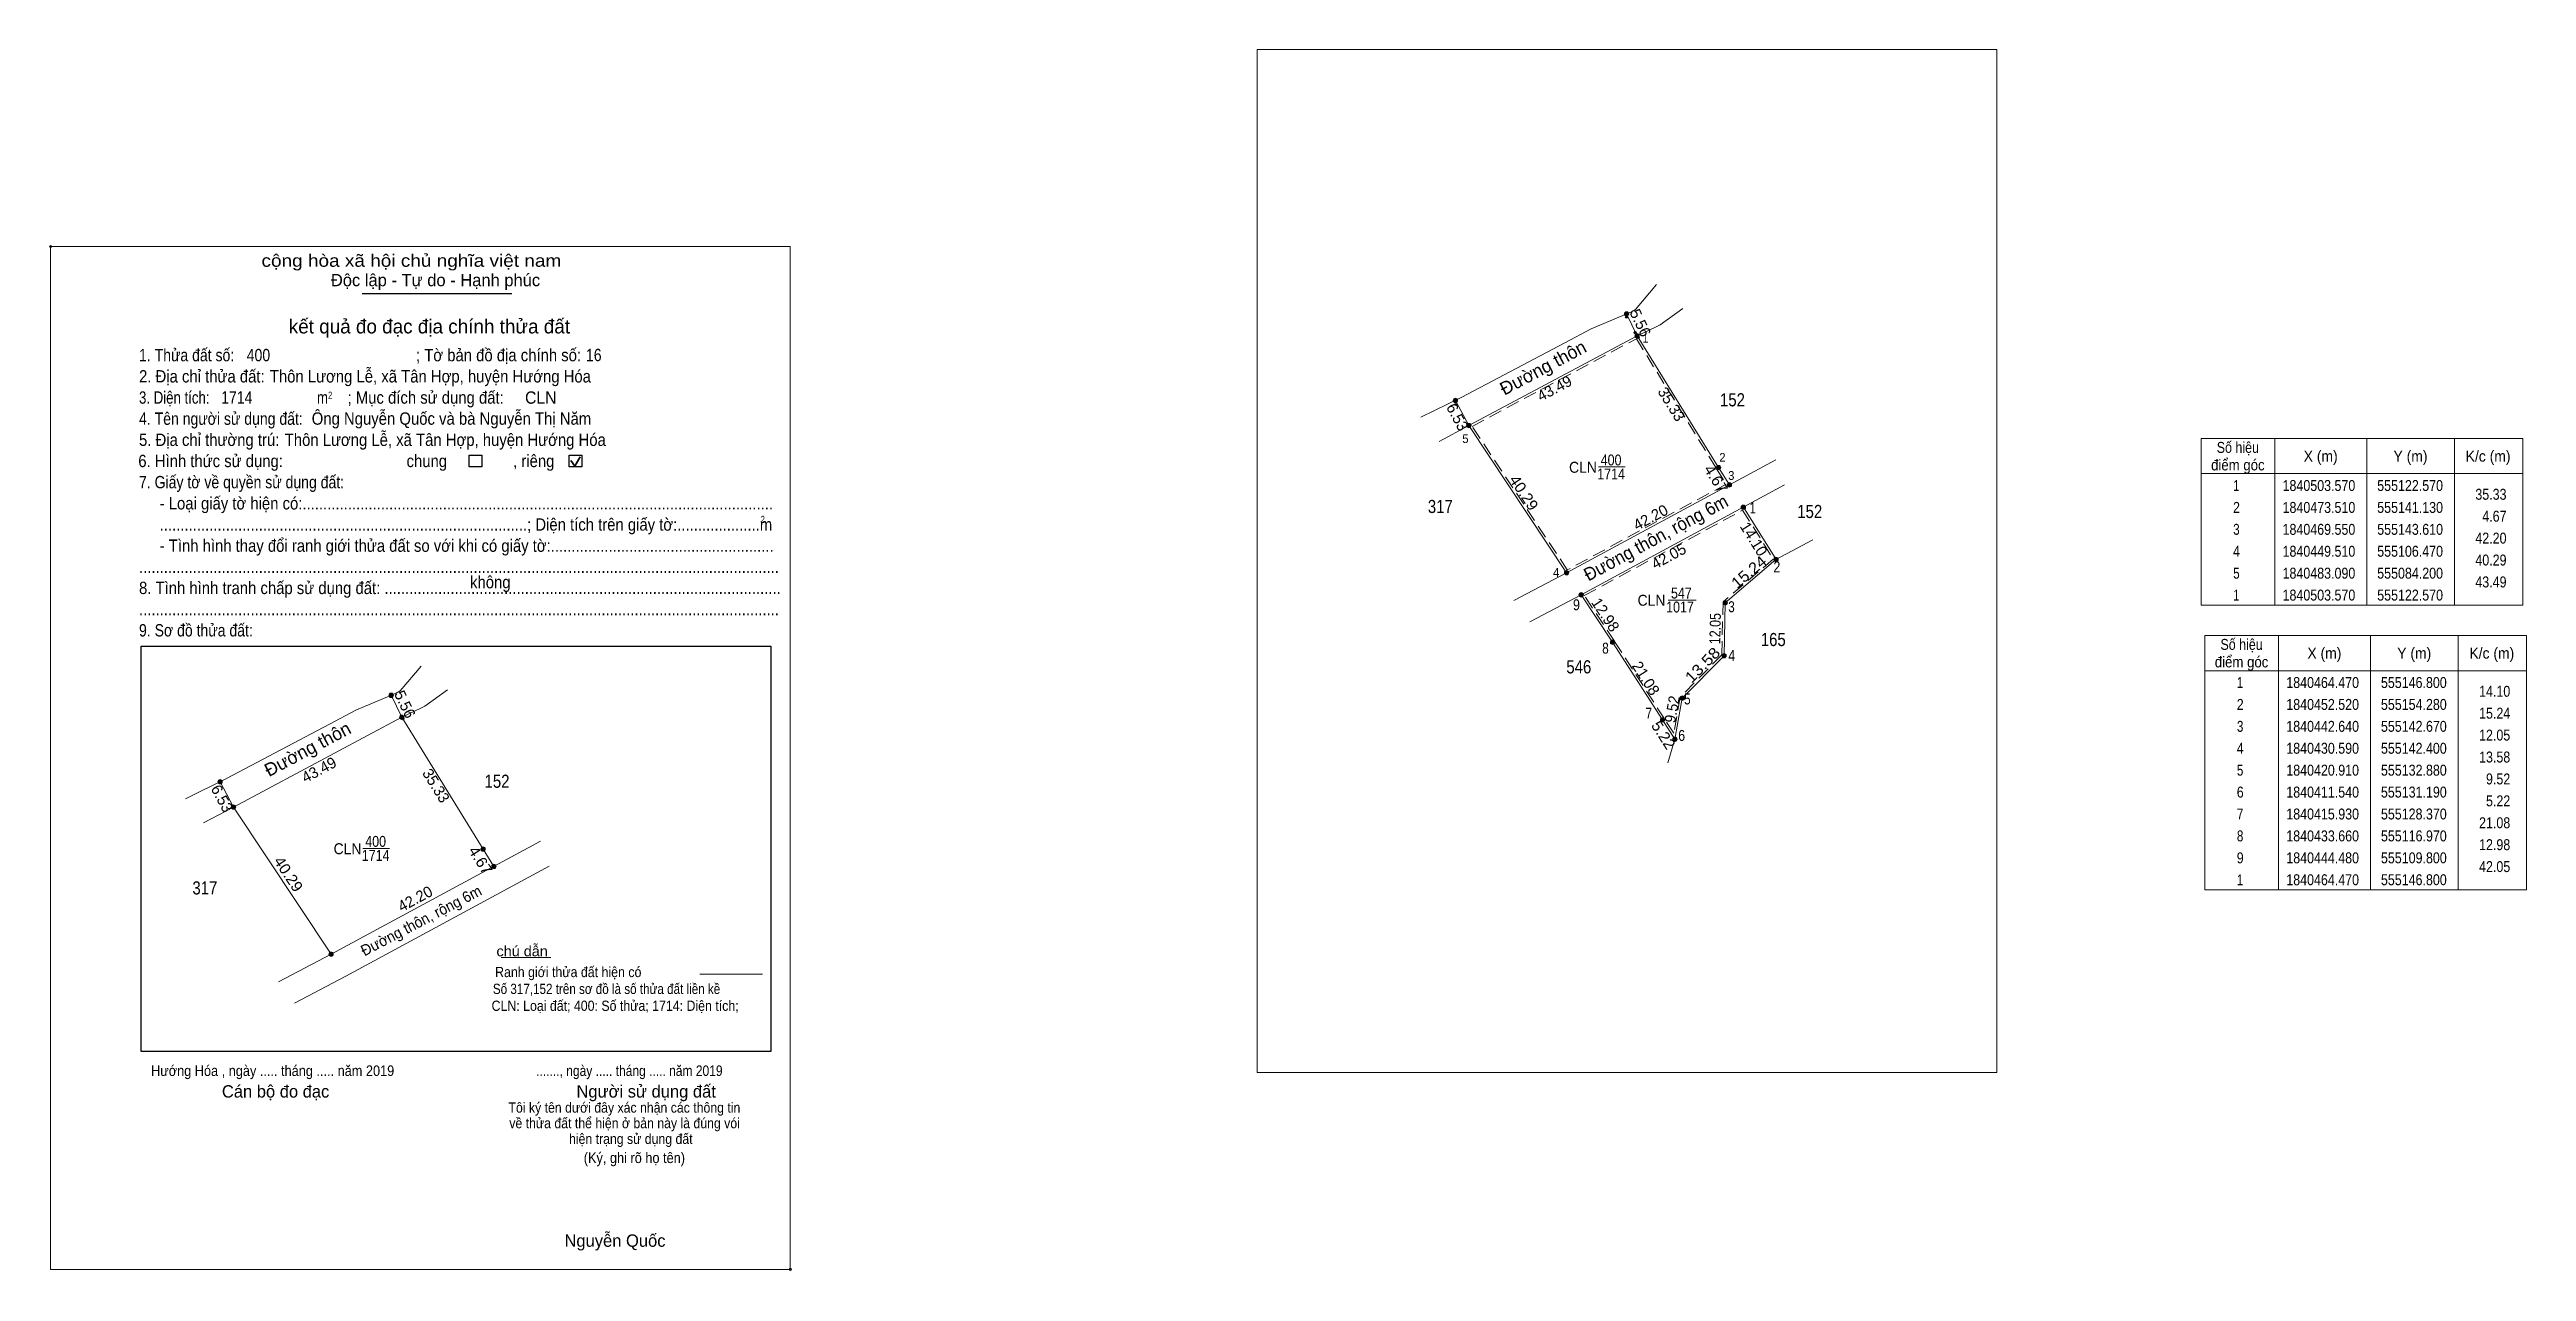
# Model space of a CAD drawing. Header units: metres. Extents: x 554760 to 555325, y 1840290 to 1840569.
import ezdxf
from ezdxf.enums import TextEntityAlignment as Align

# ---------------------------------------------------------------- set-up
doc = ezdxf.new("R2010")
doc.units = ezdxf.units.M
doc.header["$PDMODE"] = 32
doc.header["$PDSIZE"] = 0.5
doc.linetypes.add('MEDIUM_DASHED', pattern=[4.5, 3, -1.5])
for name, color, linetype, lineweight in [('1', 7, 'MEDIUM_DASHED', 13), ('10', 7, 'Continuous', 13), ('13', 7, 'Continuous', 13), ('14', 7, 'Continuous', 13), ('17', 7, 'Continuous', 13), ('2', 7, 'Continuous', 13), ('22', 7, 'Continuous', 13), ('23', 7, 'Continuous', 13), ('6', 7, 'Continuous', 13), ('63', 7, 'Continuous', 13)]:
    doc.layers.add(name, color=color, linetype=linetype, lineweight=lineweight)
doc.layers.add('12', color=7, linetype='Continuous')
doc.layers.add('7', color=7, linetype='Continuous')

msp = doc.modelspace()

# ---------------------------------------------------------------- hatches: boundary and pattern name
at = {"layer": '14'}
for points in [[(555123.07, 1840503.57, 1), (555122.07, 1840503.57, 1)], [(555123.07, 1840503.57, 1), (555122.07, 1840503.57, 1)], [(555084.7, 1840483.09, 1), (555083.7, 1840483.09, 1)], [(555084.7, 1840483.09, 1), (555083.7, 1840483.09, 1)], [(555141.63, 1840473.51, 1), (555140.63, 1840473.51, 1)], [(555144.11, 1840469.55, 1), (555143.11, 1840469.55, 1)], [(555147.3, 1840464.47, 1), (555146.3, 1840464.47, 1)], [(555154.78, 1840452.52, 1), (555153.78, 1840452.52, 1)], [(555106.97, 1840449.51, 1), (555105.97, 1840449.51, 1)], [(555110.3, 1840444.48, 1), (555109.3, 1840444.48, 1)], [(555143.17, 1840442.64, 1), (555142.17, 1840442.64, 1)], [(555117.47, 1840433.66, 1), (555116.47, 1840433.66, 1)], [(555142.9, 1840430.59, 1), (555141.9, 1840430.59, 1)], [(555133.38, 1840420.91, 1), (555132.38, 1840420.91, 1)], [(554841.19, 1840416.54, 1), (554840.19, 1840416.54, 1)], [(555128.87, 1840415.93, 1), (555127.87, 1840415.93, 1)], [(555131.69, 1840411.54, 1), (555130.69, 1840411.54, 1)], [(554802.82, 1840396.06, 1), (554801.82, 1840396.06, 1)], [(554859.75, 1840386.48, 1), (554858.75, 1840386.48, 1)], [(554862.23, 1840382.52, 1), (554861.23, 1840382.52, 1)], [(554825.09, 1840362.48, 1), (554824.09, 1840362.48, 1)]]:
    msp.add_hatch(color=256, dxfattribs=at).paths.add_polyline_path(points)
at = {"layer": '22'}
for points in [[(555120.67, 1840508.58, 1), (555119.67, 1840508.58, 1)], [(555081.62, 1840488.85, 1), (555080.62, 1840488.85, 1)], [(554838.79, 1840421.55, 1), (554837.79, 1840421.55, 1)], [(554799.74, 1840401.82, 1), (554798.74, 1840401.82, 1)]]:
    msp.add_hatch(color=256, dxfattribs=at).paths.add_polyline_path(points)

# ---------------------------------------------------------------- linework, layer by layer
at = {"layer": '1'}
for points in [[(555122.39, 1840502.91), (555140.71, 1840473.25), (555142.9, 1840469.74), (555106.63, 1840450.17), (555084.92, 1840482.91)], [(555146.63, 1840463.81), (555153.63, 1840452.62), (555142.18, 1840442.88), (555141.9, 1840430.8), (555132.42, 1840421.15), (555130.92, 1840412.88), (555128.79, 1840416.2), (555117.39, 1840433.93), (555110.52, 1840444.3)]]:
    msp.add_lwpolyline(points, close=True, dxfattribs=at)
at = {"layer": '10'}
for p, q in [((555122.57, 1840503.57), (555141.13, 1840473.51)), ((555106.47, 1840449.51), (555154.22, 1840475.27)), ((555141.13, 1840473.51), (555143.61, 1840469.55)), ((555146.8, 1840464.47), (555154.28, 1840452.52)), ((555154.25, 1840452.51), (555162.63, 1840456.99)), ((554824.59, 1840362.48), (554872.34, 1840388.24)), ((554824.59, 1840362.48), (554812.57, 1840356.19))]:
    msp.add_line(p, q, dxfattribs=at)
for points in [[(555084.2, 1840483.09), (555106.47, 1840449.51), (555094.45, 1840443.22)], [(555098.09, 1840438.35), (555109.8, 1840444.48), (555156.22, 1840469.56)], [(555154.25, 1840452.51), (555142.67, 1840442.64), (555142.4, 1840430.59), (555132.88, 1840420.91), (555131.19, 1840411.54)], [(555109.8, 1840444.48), (555116.97, 1840433.66), (555128.37, 1840415.93), (555131.19, 1840411.54), (555129.54, 1840406.17)], [(554840.69, 1840416.54), (554859.25, 1840386.48), (554861.73, 1840382.52)], [(554802.32, 1840396.06), (554824.59, 1840362.48), (554812.57, 1840356.19)], [(554816.21, 1840351.32), (554827.92, 1840357.45), (554874.34, 1840382.53)]]:
    msp.add_lwpolyline(points, dxfattribs=at)
at = {"layer": '13'}
for p, q in [((555113.74, 1840473.66), (555119.81, 1840473.66)), ((555129.63, 1840443.25), (555136.04, 1840443.25)), ((554831.86, 1840386.63), (554837.93, 1840386.63))]:
    msp.add_line(p, q, dxfattribs=at)
at = {"layer": '14'}
for centre in [(555122.57, 1840503.57), (555122.57, 1840503.57), (555084.2, 1840483.09), (555084.2, 1840483.09), (555141.13, 1840473.51), (555143.61, 1840469.55), (555146.8, 1840464.47), (555154.28, 1840452.52), (555106.47, 1840449.51), (555109.8, 1840444.48), (555142.67, 1840442.64), (555116.97, 1840433.66), (555142.4, 1840430.59), (555132.88, 1840420.91), (554840.69, 1840416.54), (555128.37, 1840415.93), (555131.19, 1840411.54), (554802.32, 1840396.06), (554859.25, 1840386.48), (554861.73, 1840382.52), (554824.59, 1840362.48)]:
    msp.add_circle(centre, 0.5, dxfattribs=at)
at = {"layer": '17'}
msp.add_line((554863.38, 1840361.74), (554874.68, 1840361.74), dxfattribs=at)
at = {"layer": '2', "lineweight": 25}
for p, q in [((554831.67, 1840513.27), (554865.79, 1840513.27)), ((554781.28, 1840432.78), (554924.95, 1840432.78)), ((554924.95, 1840432.78), (554924.95, 1840340.3))]:
    msp.add_line(p, q, dxfattribs=at)
at = {"layer": '2', "lineweight": 35}
for p, q in [((554879.27, 1840475.12), (554880.23, 1840473.87)), ((554880.23, 1840473.87), (554881.39, 1840475.96))]:
    msp.add_line(p, q, dxfattribs=at)
at = {"layer": '2'}
for p, q in [((555268.03, 1840480.13), (555268.03, 1840442.13)), ((555289.03, 1840480.13), (555289.03, 1840442.13)), ((555309.03, 1840480.13), (555309.03, 1840442.13)), ((555251.23, 1840472.13), (555324.63, 1840472.13))]:
    msp.add_line(p, q, dxfattribs=at)
for points in [[(555035.88, 1840568.9), (555204.64, 1840568.9), (555204.64, 1840335.49), (555035.88, 1840335.49)], [(554760.59, 1840523.97), (554929.35, 1840523.97), (554929.35, 1840290.56), (554760.59, 1840290.56)], [(555251.23, 1840480.13), (555324.63, 1840480.13), (555324.63, 1840442.13), (555251.23, 1840442.13)]]:
    msp.add_lwpolyline(points, close=True, dxfattribs=at)
at = {"layer": '2', "lineweight": 25}
for points in [[(554856.09, 1840476.36), (554858.98, 1840476.36), (554858.98, 1840473.66), (554856.09, 1840473.66)], [(554878.89, 1840476.36), (554881.79, 1840476.36), (554881.79, 1840473.66), (554878.89, 1840473.66)]]:
    msp.add_lwpolyline(points, close=True, dxfattribs=at)
msp.add_lwpolyline([(554924.95, 1840340.3), (554781.28, 1840340.3), (554781.28, 1840432.78)], dxfattribs=at)
at = {"layer": '2'}
for p in [(554760.59, 1840523.97), (554929.34, 1840290.56)]:
    msp.add_point(p, dxfattribs=at)
at = {"layer": '22'}
for p, q in [((555120.17, 1840508.58), (555122.57, 1840503.57)), ((555081.12, 1840488.85), (555084.2, 1840483.09)), ((554838.29, 1840421.55), (554840.69, 1840416.54)), ((554799.24, 1840401.82), (554802.32, 1840396.06))]:
    msp.add_line(p, q, dxfattribs=at)
for centre in [(555120.17, 1840508.58), (555081.12, 1840488.85), (554838.29, 1840421.55), (554799.24, 1840401.82)]:
    msp.add_circle(centre, 0.5, dxfattribs=at)
at = {"layer": '23'}
for p, q in [((555126.99, 1840515.26), (555122.2, 1840509.59)), ((555127.83, 1840506.08), (555132.99, 1840509.8)), ((555084.2, 1840483.09), (555122.57, 1840503.57)), ((555106.09, 1840501.98), (555112.08, 1840505.18)), ((555122.57, 1840503.57), (555126.92, 1840505.65)), ((555126.92, 1840505.65), (555127.83, 1840506.08)), ((555082.61, 1840489.58), (555106.09, 1840501.98)), ((555073.25, 1840484.99), (555082.61, 1840489.58)), ((555073.25, 1840484.99), (555082.61, 1840489.58)), ((555077.37, 1840479.47), (555084.2, 1840483.09)), ((554845.11, 1840428.23), (554840.32, 1840422.56)), ((554824.21, 1840414.95), (554830.2, 1840418.15)), ((554840.69, 1840416.54), (554845.04, 1840418.62)), ((554845.04, 1840418.62), (554845.95, 1840419.05)), ((554845.95, 1840419.05), (554851.11, 1840422.77)), ((554800.73, 1840402.55), (554824.21, 1840414.95)), ((554802.32, 1840396.06), (554840.69, 1840416.54)), ((554791.37, 1840397.96), (554800.73, 1840402.55)), ((554795.49, 1840392.44), (554802.32, 1840396.06))]:
    msp.add_line(p, q, dxfattribs=at)
for points in [[(555112.08, 1840505.18), (555121.27, 1840509.04), (555122.2, 1840509.59)], [(554830.2, 1840418.15), (554839.39, 1840422.01), (554840.32, 1840422.56)]]:
    msp.add_lwpolyline(points, dxfattribs=at)
at = {"layer": '6'}
msp.add_line((554908.72, 1840357.89), (554923.01, 1840357.89), dxfattribs=at)
at = {"layer": '63'}
for p, q in [((555268.88, 1840435.17), (555268.88, 1840377.17)), ((555289.88, 1840435.17), (555289.88, 1840377.17)), ((555309.88, 1840435.17), (555309.88, 1840377.17)), ((555252.08, 1840427.17), (555325.48, 1840427.17))]:
    msp.add_line(p, q, dxfattribs=at)
msp.add_lwpolyline([(555252.08, 1840435.17), (555325.48, 1840435.17), (555325.48, 1840377.17), (555252.08, 1840377.17)], close=True, dxfattribs=at)
at = {"layer": '7'}
for p in [(555120.13, 1840507.84), (555122.12, 1840504.31), (555122.77, 1840503.24), (555081.25, 1840487.92), (555083.97, 1840483.21), (555141.13, 1840473.51), (555154.08, 1840452.84), (555142.67, 1840442.63), (555116.85, 1840433.46), (555142.4, 1840430.59), (555132.89, 1840420.91), (554840.89, 1840416.21), (555131.26, 1840411.27), (554802.09, 1840396.18), (554859.25, 1840386.48)]:
    msp.add_point(p, dxfattribs=at)

# ---------------------------------------------------------------- texts
at = {"layer": '1', "width": 0.85}
msp.add_text('1017', height=2.5, dxfattribs=at).set_placement((555132.35, 1840440.45), align=Align.CENTER)
at = {"layer": '12', "width": 1.25}
for s, p in [('28', (555120.13, 1840507.84)), ('29', (555122.12, 1840504.31)), ('27', (555122.77, 1840503.24)), ('19', (555081.25, 1840487.92)), ('18', (555083.98, 1840483.21)), ('18', (555083.98, 1840483.21)), ('26', (555141.13, 1840473.51)), ('25', (555154.08, 1840452.84)), ('24', (555142.67, 1840442.64)), ('20', (555116.85, 1840433.46)), ('23', (555142.4, 1840430.59)), ('22', (555132.88, 1840420.91)), ('21', (555131.26, 1840411.27)), ('18', (554802.1, 1840396.18)), ('26', (554859.25, 1840386.48))]:
    msp.add_text(s, height=0.2, dxfattribs=at).set_placement(p)
at = {"layer": '13'}
for p in [(555101.804, 1840494.983), (554819.924, 1840407.953)]:
    msp.add_text('Đường thôn', height=3, rotation=28.091, dxfattribs=at).set_placement(p, align=Align.CENTER)
at = {"layer": '13', "width": 0.85}
for s, height, p in [('152', 3, (555144.32, 1840487.48)), ('400', 2.5, (555116.625, 1840474)), ('1714', 2.5, (555116.625, 1840470.8)), ('317', 3, (555077.665, 1840463.14)), ('152', 3, (555161.95, 1840462)), ('547', 2.5, (555132.66, 1840443.63)), ('165', 3, (555153.63, 1840432.78)), ('546', 3, (555109.26, 1840426.55)), ('152', 3, (554862.44, 1840400.45)), ('1714', 2.5, (554834.745, 1840383.77)), ('400', 2.5, (554834.745, 1840386.97)), ('317', 3, (554795.785, 1840376.11))]:
    msp.add_text(s, height=height, dxfattribs=at).set_placement(p, align=Align.CENTER)
at = {"layer": '13', "width": 0.95}
for p in [(555113.39, 1840472.33), (555129.03, 1840441.99), (554831.51, 1840385.3)]:
    msp.add_text('CLN', height=2.5, dxfattribs=at).set_placement(p, align=Align.RIGHT)
for height, rotation, p in [(3, 28.35, (555127.553, 1840456.192)), (2.5, 27.642, (554845.705, 1840369.047))]:
    msp.add_text('Đường thôn, rộng 6m', height=height, rotation=rotation, dxfattribs=at).set_placement(p, align=Align.CENTER)
at = {"layer": '2'}
for s, height, width, p in [('cộng hòa xã hội chủ nghĩa việt nam', 2.817, 1.15, (554808.7, 1840519.33)), ('1. Thửa đất số:', 2.817, 0.85, (554780.76, 1840497.77)), ('400', 2.82, 0.85, (554805.33, 1840497.77)), ('; Tờ bản đồ địa chính số:', 2.817, 0.9, (554843.96, 1840497.77)), ('16', 2.819, 0.85, (554882.73, 1840497.79)), ('2. Địa chỉ thửa đất:', 2.817, 0.9, (554780.76, 1840492.93)), ('Thôn Lương Lễ, xã Tân Hợp, huyện Hướng Hóa', 2.819, 0.9, (554810.6, 1840492.93)), ('4. Tên người sử dụng đất:', 2.817, 0.85, (554780.76, 1840483.27)), ('3. Diện tích:', 2.817, 0.8, (554780.76, 1840488.09)), ('1714', 2.82, 0.85, (554799.5, 1840488.12)), ('Ông Nguyễn Quốc và bà Nguyễn Thị Năm', 2.82, 0.9, (554820.16, 1840483.29)), ('m', 2.817, 0.8, (554821.36, 1840488.09)), ('2', 1.61, 0.8, (554823.89, 1840489.23)), ('; Mục đích sử dụng đất:', 2.817, 0.9, (554828.34, 1840488.09)), (' CLN', 2.819, 0.95, (554867.84, 1840488.08)), ('5. Địa chỉ thường trú:', 2.817, 0.9, (554780.76, 1840478.45)), ('Thôn Lương Lễ, xã Tân Hợp, huyện Hướng Hóa', 2.819, 0.9, (554814, 1840478.45)), ('6. Hình thức sử dụng:', 2.817, 0.9, (554780.59, 1840473.62)), ('chung                , riêng', 2.817, 0.9, (554841.8, 1840473.62)), ('7. Giấy tờ về quyền sử dụng đất:', 2.817, 0.85, (554780.76, 1840468.79)), ('     - Loại giấy tờ hiện có:..................................................................................................................', 2.817, 0.9, (554780.76, 1840463.96)), ('     - Tình hình thay đổi ranh giới thửa đất so với khi có giấy tờ:......................................................', 2.817, 0.9, (554780.76, 1840454.29)), ('     .........................................................................................; Diện tích trên giấy tờ:....................m', 2.817, 0.9, (554780.76, 1840459.12)), ('2', 1.61, 0.8, (554922.58, 1840460.89)), ('8. Tình hình tranh chấp sử dụng đất: ................................................................................................', 2.817, 0.9, (554780.76, 1840444.65)), ('...........................................................................................................................................................', 2.817, 0.9, (554780.76, 1840449.47)), ('không', 2.817, 0.9, (554856.29, 1840445.97)), ('9. Sơ đồ thửa đất:', 2.817, 0.85, (554780.76, 1840434.98)), ('...........................................................................................................................................................', 2.817, 0.9, (554780.76, 1840439.82)), ('Hướng Hóa , ngày ..... tháng ..... năm 2019', 2.412, 0.9, (554783.5, 1840334.69)), ('......., ngày ..... tháng ..... năm 2019', 2.412, 0.85, (554871.38, 1840334.69)), ('(Ký, ghi rõ họ tên)', 2.415, 0.9, (554882.23, 1840314.82))]:
    msp.add_text(s, height=height, dxfattribs=dict(at, width=width)).set_placement(p)
for s, height, p in [('Độc lập - Tự do - Hạnh phúc', 2.817, (554824.53, 1840514.89)), ('Cán bộ đo đạc', 2.817, (554799.67, 1840329.77)), ('Người sử dụng đất', 2.817, (554880.56, 1840329.77)), ('Nguyễn Quốc', 2.819, (554877.83, 1840295.72))]:
    msp.add_text(s, height=height, dxfattribs=at).set_placement(p)
for s, height, p in [('kết quả đo đạc địa chính thửa đất', 3.22, (554847.01, 1840504.12)), ('.', 0.805, (554929.328, 1840290.09))]:
    msp.add_text(s, height=height, dxfattribs=at).set_placement(p, align=Align.CENTER)
for s, height, width, p in [(' 1', 2, 0.9, (555125.15, 1840502.04)), (' 5', 2, 0.95, (555084.1, 1840479.11)), (' 2', 2, 0.95, (555142.74, 1840474.85)), (' 3', 2, 0.95, (555144.76, 1840470.7)), ('35.33', 2.5, 0.85, (555320.93, 1840466.17)), ('4.67', 2.5, 0.85, (555320.93, 1840461.17)), ('42.20', 2.5, 0.85, (555320.93, 1840456.17)), ('40.29', 2.5, 0.85, (555320.93, 1840451.17)), (' 4', 2, 0.95, (555104.8, 1840448.58)), ('43.49', 2.5, 0.85, (555320.93, 1840446.17))]:
    msp.add_text(s, height=height, dxfattribs=dict(at, width=width)).set_placement(p, align=Align.RIGHT)
for s, rotation, p in [('43.49', 28.091, (555104.296, 1840490.496)), ('35.33', 301.692, (555129.337, 1840487.322)), ('42.20', 28.35, (555126.236, 1840461.053)), ('43.49', 28.091, (554822.411, 1840403.463)), ('35.33', 301.692, (554847.46, 1840400.287)), ('42.20', 28.35, (554844.361, 1840374.026))]:
    msp.add_text(s, height=2.5, rotation=rotation, dxfattribs=at).set_placement(p, align=Align.CENTER)
for s, height, width, p in [('điểm góc', 2.5, 0.9, (555259.63, 1840472.87)), ('Số hiệu', 2.5, 0.85, (555259.63, 1840476.87)), ('X (m)', 2.5, 0.95, (555278.53, 1840474.87)), ('Y (m)', 2.5, 0.95, (555299.025, 1840474.87)), ('K/c (m)', 2.5, 0.95, (555316.73, 1840474.87)), (' 1', 2.5, 0.75, (555258.925, 1840468.17)), ('1840503.570', 2.5, 0.85, (555278.13, 1840468.17)), ('555122.570', 2.5, 0.85, (555298.935, 1840468.17)), (' 2', 2.5, 0.85, (555258.93, 1840463.17)), ('1840473.510', 2.5, 0.85, (555278.13, 1840463.17)), ('555141.130', 2.5, 0.85, (555298.935, 1840463.17)), (' 3', 2.5, 0.8, (555258.93, 1840458.17)), ('1840469.550', 2.5, 0.85, (555278.13, 1840458.17)), ('555143.610', 2.5, 0.85, (555298.935, 1840458.17)), (' 4', 2.5, 0.85, (555258.925, 1840453.17)), ('1840449.510', 2.5, 0.85, (555278.13, 1840453.17)), ('555106.470', 2.5, 0.85, (555298.935, 1840453.17)), (' 5', 2.5, 0.8, (555258.93, 1840448.17)), ('1840483.090', 2.5, 0.85, (555278.13, 1840448.17)), ('555084.200', 2.5, 0.85, (555298.935, 1840448.17)), (' 1', 2.5, 0.75, (555258.925, 1840443.17)), ('1840503.570', 2.5, 0.85, (555278.13, 1840443.17)), ('555122.570', 2.5, 0.85, (555298.935, 1840443.17)), ('Tôi ký tên dưới đây xác nhận các thông tin', 2.327, 0.9, (554891.505, 1840326.32)), ('về thửa đất thể hiện ở bản này là đúng vói', 2.327, 0.9, (554891.545, 1840322.77)), ('hiện trạng sử dụng đất', 2.327, 0.9, (554892.96, 1840319.19))]:
    msp.add_text(s, height=height, dxfattribs=dict(at, width=width)).set_placement(p, align=Align.CENTER)
at = {"layer": '2', "width": 1.05}
for s, rotation, p in [('40.29', 303.552, (555095.693, 1840467.091)), ('4.67', 302.057, (555139.496, 1840470.258)), ('40.29', 303.552, (554813.813, 1840380.061)), ('4.67', 302.057, (554857.616, 1840383.228))]:
    msp.add_text(s, height=2.5, rotation=rotation, dxfattribs=at).set_placement(p, align=Align.CENTER)
at = {"layer": '22'}
for s, rotation, p in [('5.56', 295.596, (555122.183, 1840505.995)), ('6.53', 298.134, (555080.46, 1840484.449)), ('5.56', 295.596, (554840.303, 1840418.965)), ('6.53', 298.134, (554798.582, 1840397.414))]:
    msp.add_text(s, height=2.5, rotation=rotation, dxfattribs=at).set_placement(p, align=Align.CENTER)
at = {"layer": '6'}
for s, height, width, p in [('chú dẫn', 2.344, 1.05, (554862.32, 1840362)), ('Số 317,152 trên sơ đồ là số thửa đất liền kề', 2.34, 0.85, (554861.49, 1840353.4)), ('Ranh giới thửa đất hiện có ', 2.344, 0.9, (554862, 1840357.25)), ('CLN: Loại đất; 400: Số thửa; 1714: Diện tích;', 2.34, 0.9, (554861.2, 1840349.55))]:
    msp.add_text(s, height=height, dxfattribs=dict(at, width=width)).set_placement(p)
at = {"layer": '63'}
for s, width, p in [(' 1', 0.75, (555149.64, 1840463.05)), (' 2', 0.85, (555155.25, 1840449.6)), (' 9', 0.85, (555109.52, 1840440.96)), (' 3', 0.8, (555144.84, 1840440.51)), (' 8', 0.8, (555116.09, 1840431.06)), (' 4', 0.85, (555144.94, 1840429.38)), ('14.10', 0.85, (555321.78, 1840421.22)), (' 7', 0.8, (555125.98, 1840416.2)), (' 5', 0.8, (555134.77, 1840419.47)), ('15.24', 0.85, (555321.78, 1840416.22)), (' 6', 0.85, (555133.52, 1840411.14)), ('12.05', 0.85, (555321.78, 1840411.22)), ('13.58', 0.85, (555321.78, 1840406.22)), ('9.52', 0.85, (555321.78, 1840401.22)), ('5.22', 0.85, (555321.78, 1840396.22)), ('21.08', 0.85, (555321.78, 1840391.22)), ('12.98', 0.85, (555321.78, 1840386.22)), ('42.05', 0.85, (555321.78, 1840381.22))]:
    msp.add_text(s, height=2.5, dxfattribs=dict(at, width=width)).set_placement(p, align=Align.RIGHT)
for s, rotation, p in [('14.10', 302.044, (555148.122, 1840456.558)), ('42.05', 28.381, (555130.371, 1840452.206)), ('12.98', 303.531, (555114.298, 1840439.24)), ('21.08', 302.74, (555123.512, 1840424.761))]:
    msp.add_text(s, height=2.5, rotation=rotation, dxfattribs=at).set_placement(p, align=Align.CENTER)
for s, rotation, width, p in [('15.24', 40.397, 1.1, (555148.875, 1840448.732)), ('12.05', 88.716, 0.85, (555141.611, 1840436.742)), ('13.58', 45.477, 1.15, (555138.382, 1840427.599)), ('9.52', 79.776, 0.95, (555131.789, 1840418.148)), ('5.22', 302.715, 1.05, (555127.502, 1840411.811))]:
    msp.add_text(s, height=2.5, rotation=rotation, dxfattribs=dict(at, width=width)).set_placement(p, align=Align.CENTER)
for s, width, p in [('điểm góc', 0.9, (555260.48, 1840427.92)), ('Số hiệu', 0.85, (555260.48, 1840431.92)), ('X (m)', 0.95, (555279.38, 1840429.92)), ('Y (m)', 0.95, (555299.875, 1840429.92)), ('K/c (m)', 0.95, (555317.58, 1840429.92)), (' 1', 0.75, (555259.775, 1840423.22)), ('1840464.470', 0.85, (555278.98, 1840423.22)), ('555146.800', 0.85, (555299.785, 1840423.22)), (' 2', 0.85, (555259.78, 1840418.22)), ('1840452.520', 0.85, (555278.98, 1840418.22)), ('555154.280', 0.85, (555299.785, 1840418.22)), (' 3', 0.8, (555259.78, 1840413.22)), ('1840442.640', 0.85, (555278.98, 1840413.22)), ('555142.670', 0.85, (555299.785, 1840413.22)), (' 4', 0.85, (555259.775, 1840408.22)), ('1840430.590', 0.85, (555278.98, 1840408.22)), ('555142.400', 0.85, (555299.785, 1840408.22)), (' 5', 0.8, (555259.78, 1840403.22)), ('1840420.910', 0.85, (555278.98, 1840403.22)), ('555132.880', 0.85, (555299.785, 1840403.22)), (' 6', 0.85, (555259.78, 1840398.22)), (' 7', 0.8, (555259.78, 1840393.22)), ('1840411.540', 0.85, (555278.98, 1840398.22)), ('1840415.930', 0.85, (555278.98, 1840393.22)), ('555131.190', 0.85, (555299.785, 1840398.22)), ('555128.370', 0.85, (555299.785, 1840393.22)), (' 8', 0.8, (555259.78, 1840388.22)), ('1840433.660', 0.85, (555278.98, 1840388.22)), ('555116.970', 0.85, (555299.785, 1840388.22)), (' 9', 0.85, (555259.775, 1840383.22)), ('1840444.480', 0.85, (555278.98, 1840383.22)), ('555109.800', 0.85, (555299.785, 1840383.22)), (' 1', 0.75, (555259.775, 1840378.22)), ('1840464.470', 0.85, (555278.98, 1840378.22)), ('555146.800', 0.85, (555299.785, 1840378.22))]:
    msp.add_text(s, height=2.5, dxfattribs=dict(at, width=width)).set_placement(p, align=Align.CENTER)

doc.saveas('drawing.dxf')
